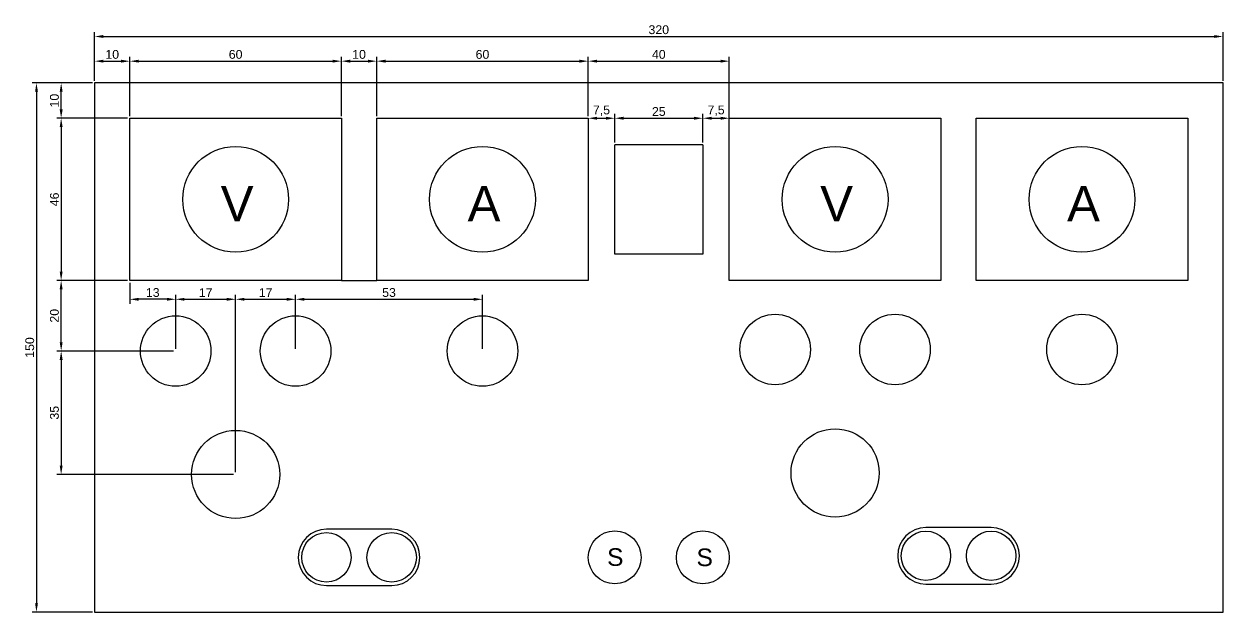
# Model space of a CAD drawing. Header units: millimetres. Extents: x 475 to 4099, y 1633 to 3451.
# Drawn here: x 1905.9 to 2245.9, y 1653.8 to 1820.5 of the extents above; entities that cross this region are included whole.
import ezdxf

# ---------------------------------------------------------------- set-up
doc = ezdxf.new("R2010")
doc.units = ezdxf.units.MM
doc.layers.add('Bemassung', color=80, linetype='Continuous')
doc.layers.add('Kanten', color=7, linetype='Continuous')
doc.styles.get("Standard").update_dxf_attribs({"font": 'arial.ttf'})
doc.dimstyles.new('ISO-25', dxfattribs={"dimtxt": 2.5, "dimasz": 2.5, "dimexe": 1.25, "dimexo": 0.625, "dimtad": 1, "dimtxsty": 'Standard', "dimcen": 2.5, "dimadec": 0, "dimazin": 0, "dimtfac": 1, "dimtmove": 0, "dimatfit": 3, "dimfxl": 1, "dimarcsym": 0})

# ---------------------------------------------------------------- blocks, each defined once
blk = doc.blocks.new('*D1')
at = {"layer": 'Bemassung', "color": 0, "lineweight": -2, "transparency": 16777216}
for p, q in [((1935.89, 1794.41), (1935.89, 1811.21)), ((1938.39, 1809.96), (1993.39, 1809.96)), ((1995.89, 1794.41), (1995.89, 1811.21))]:
    blk.add_line(p, q, dxfattribs=at)
at = {"layer": 'Bemassung', "color": 0, "transparency": 16777216}
for points in [[(1938.39, 1810.38), (1938.39, 1809.55), (1935.89, 1809.96)], [(1993.39, 1810.38), (1993.39, 1809.55), (1995.89, 1809.96)]]:
    blk.add_solid(points, dxfattribs=at)
at = {"layer": 'Defpoints', "color": 0, "transparency": 16777216}
for p in [(1995.89, 1809.96), (1935.89, 1793.78), (1995.89, 1793.78)]:
    blk.add_point(p, dxfattribs=at)
at = {"layer": 'Bemassung', "color": 0, "transparency": 16777216, "insert": (1965.89, 1811.87), "char_height": 2.5, "attachment_point": 5}
blk.add_mtext('60', dxfattribs=at)
blk = doc.blocks.new('*D2')
at = {"layer": 'Bemassung', "color": 0, "lineweight": -2, "transparency": 16777216}
for p, q in [((1935.27, 1793.78), (1915.16, 1793.78)), ((1916.41, 1791.28), (1916.41, 1750.28)), ((1935.27, 1747.78), (1915.16, 1747.78))]:
    blk.add_line(p, q, dxfattribs=at)
at = {"layer": 'Bemassung', "color": 0, "transparency": 16777216}
for points in [[(1916, 1791.28), (1916.83, 1791.28), (1916.41, 1793.78)], [(1916, 1750.28), (1916.83, 1750.28), (1916.41, 1747.78)]]:
    blk.add_solid(points, dxfattribs=at)
at = {"layer": 'Defpoints', "color": 0, "transparency": 16777216}
for p in [(1935.89, 1793.78), (1916.41, 1747.78), (1935.89, 1747.78)]:
    blk.add_point(p, dxfattribs=at)
at = {"layer": 'Bemassung', "color": 0, "transparency": 16777216, "insert": (1914.51, 1770.78), "char_height": 2.5, "attachment_point": 5, "rotation": 90}
blk.add_mtext('46', dxfattribs=at)
blk = doc.blocks.new('*D3')
at = {"layer": 'Bemassung', "color": 0, "lineweight": -2, "transparency": 16777216}
for p, q in [((1925.27, 1803.78), (1915.16, 1803.78)), ((1916.41, 1796.28), (1916.41, 1801.28)), ((1935.27, 1793.78), (1915.16, 1793.78))]:
    blk.add_line(p, q, dxfattribs=at)
at = {"layer": 'Bemassung', "color": 0, "transparency": 16777216}
for points in [[(1916, 1801.28), (1916.83, 1801.28), (1916.41, 1803.78)], [(1916, 1796.28), (1916.83, 1796.28), (1916.41, 1793.78)]]:
    blk.add_solid(points, dxfattribs=at)
at = {"layer": 'Defpoints', "color": 0, "transparency": 16777216}
for p in [(1916.41, 1803.78), (1925.89, 1803.78), (1935.89, 1793.78)]:
    blk.add_point(p, dxfattribs=at)
at = {"layer": 'Bemassung', "color": 0, "transparency": 16777216, "insert": (1914.51, 1798.78), "char_height": 2.5, "attachment_point": 5, "rotation": 90}
blk.add_mtext('10', dxfattribs=at)
blk = doc.blocks.new('*D4')
at = {"layer": 'Bemassung', "color": 0, "lineweight": -2, "transparency": 16777216}
for p, q in [((1935.27, 1747.78), (1915.16, 1747.78)), ((1916.41, 1730.28), (1916.41, 1745.28)), ((1948.27, 1727.78), (1915.16, 1727.78))]:
    blk.add_line(p, q, dxfattribs=at)
at = {"layer": 'Bemassung', "color": 0, "transparency": 16777216}
for points in [[(1916, 1745.28), (1916.83, 1745.28), (1916.41, 1747.78)], [(1916, 1730.28), (1916.83, 1730.28), (1916.41, 1727.78)]]:
    blk.add_solid(points, dxfattribs=at)
at = {"layer": 'Defpoints', "color": 0, "transparency": 16777216}
for p in [(1916.41, 1747.78), (1935.89, 1747.78), (1948.89, 1727.78)]:
    blk.add_point(p, dxfattribs=at)
at = {"layer": 'Bemassung', "color": 0, "transparency": 16777216, "insert": (1914.51, 1737.78), "char_height": 2.5, "attachment_point": 5, "rotation": 90}
blk.add_mtext('20', dxfattribs=at)
blk = doc.blocks.new('*D5')
at = {"layer": 'Bemassung', "color": 0, "lineweight": -2, "transparency": 16777216}
for p, q in [((1947.64, 1727.78), (1915.16, 1727.78)), ((1916.41, 1725.28), (1916.41, 1695.28)), ((1965.27, 1692.78), (1915.16, 1692.78))]:
    blk.add_line(p, q, dxfattribs=at)
at = {"layer": 'Bemassung', "color": 0, "transparency": 16777216}
for points in [[(1916, 1725.28), (1916.83, 1725.28), (1916.41, 1727.78)], [(1916, 1695.28), (1916.83, 1695.28), (1916.41, 1692.78)]]:
    blk.add_solid(points, dxfattribs=at)
at = {"layer": 'Defpoints', "color": 0, "transparency": 16777216}
for p in [(1948.27, 1727.78), (1916.41, 1692.78), (1965.89, 1692.78)]:
    blk.add_point(p, dxfattribs=at)
at = {"layer": 'Bemassung', "color": 0, "transparency": 16777216, "insert": (1914.51, 1710.28), "char_height": 2.5, "attachment_point": 5, "rotation": 90}
blk.add_mtext('35', dxfattribs=at)
blk = doc.blocks.new('*D6')
at = {"layer": 'Bemassung', "color": 0, "lineweight": -2, "transparency": 16777216}
for p, q in [((1965.89, 1693.41), (1965.89, 1743.7)), ((1968.39, 1742.45), (1980.39, 1742.45)), ((1982.89, 1728.41), (1982.89, 1743.7))]:
    blk.add_line(p, q, dxfattribs=at)
at = {"layer": 'Bemassung', "color": 0, "transparency": 16777216}
for points in [[(1968.39, 1742.86), (1968.39, 1742.03), (1965.89, 1742.45)], [(1980.39, 1742.86), (1980.39, 1742.03), (1982.89, 1742.45)]]:
    blk.add_solid(points, dxfattribs=at)
at = {"layer": 'Defpoints', "color": 0, "transparency": 16777216}
for p in [(1982.89, 1742.45), (1982.89, 1727.78), (1965.89, 1692.78)]:
    blk.add_point(p, dxfattribs=at)
at = {"layer": 'Bemassung', "color": 0, "transparency": 16777216, "insert": (1974.39, 1744.33), "char_height": 2.5, "attachment_point": 5}
blk.add_mtext('17', dxfattribs=at)
blk = doc.blocks.new('*D7')
at = {"layer": 'Bemassung', "color": 0, "lineweight": -2, "transparency": 16777216}
for p, q in [((1948.89, 1728.41), (1948.89, 1743.7)), ((1951.39, 1742.45), (1963.39, 1742.45)), ((1965.89, 1693.41), (1965.89, 1743.7))]:
    blk.add_line(p, q, dxfattribs=at)
at = {"layer": 'Bemassung', "color": 0, "transparency": 16777216}
for points in [[(1951.39, 1742.86), (1951.39, 1742.03), (1948.89, 1742.45)], [(1963.39, 1742.86), (1963.39, 1742.03), (1965.89, 1742.45)]]:
    blk.add_solid(points, dxfattribs=at)
at = {"layer": 'Defpoints', "color": 0, "transparency": 16777216}
for p in [(1965.89, 1742.45), (1948.89, 1727.78), (1965.89, 1692.78)]:
    blk.add_point(p, dxfattribs=at)
at = {"layer": 'Bemassung', "color": 0, "transparency": 16777216, "insert": (1957.39, 1744.33), "char_height": 2.5, "attachment_point": 5}
blk.add_mtext('17', dxfattribs=at)
blk = doc.blocks.new('*D8')
at = {"layer": 'Bemassung', "color": 0, "lineweight": -2, "transparency": 16777216}
for p, q in [((1995.89, 1794.41), (1995.89, 1811.21)), ((1998.39, 1809.96), (2003.39, 1809.96)), ((2005.89, 1794.41), (2005.89, 1811.21))]:
    blk.add_line(p, q, dxfattribs=at)
at = {"layer": 'Bemassung', "color": 0, "transparency": 16777216}
for points in [[(1998.39, 1810.38), (1998.39, 1809.55), (1995.89, 1809.96)], [(2003.39, 1810.38), (2003.39, 1809.55), (2005.89, 1809.96)]]:
    blk.add_solid(points, dxfattribs=at)
at = {"layer": 'Defpoints', "color": 0, "transparency": 16777216}
for p in [(2005.89, 1809.96), (1995.89, 1793.78), (2005.89, 1793.78)]:
    blk.add_point(p, dxfattribs=at)
at = {"layer": 'Bemassung', "color": 0, "transparency": 16777216, "insert": (2000.89, 1811.87), "char_height": 2.5, "attachment_point": 5}
blk.add_mtext('10', dxfattribs=at)
blk = doc.blocks.new('*D9')
at = {"layer": 'Bemassung', "color": 0, "lineweight": -2, "transparency": 16777216}
for p, q in [((2005.89, 1794.41), (2005.89, 1811.21)), ((2008.39, 1809.96), (2063.39, 1809.96)), ((2065.89, 1794.41), (2065.89, 1811.21))]:
    blk.add_line(p, q, dxfattribs=at)
at = {"layer": 'Bemassung', "color": 0, "transparency": 16777216}
for points in [[(2008.39, 1810.38), (2008.39, 1809.55), (2005.89, 1809.96)], [(2063.39, 1810.38), (2063.39, 1809.55), (2065.89, 1809.96)]]:
    blk.add_solid(points, dxfattribs=at)
at = {"layer": 'Defpoints', "color": 0, "transparency": 16777216}
for p in [(2065.89, 1809.96), (2005.89, 1793.78), (2065.89, 1793.78)]:
    blk.add_point(p, dxfattribs=at)
at = {"layer": 'Bemassung', "color": 0, "transparency": 16777216, "insert": (2035.89, 1811.87), "char_height": 2.5, "attachment_point": 5}
blk.add_mtext('60', dxfattribs=at)
blk = doc.blocks.new('*D10')
at = {"layer": 'Bemassung', "color": 0, "lineweight": -2, "transparency": 16777216}
for p, q in [((2065.89, 1794.41), (2065.89, 1811.21)), ((2068.39, 1809.96), (2103.39, 1809.96)), ((2105.89, 1794.41), (2105.89, 1811.21))]:
    blk.add_line(p, q, dxfattribs=at)
at = {"layer": 'Bemassung', "color": 0, "transparency": 16777216}
for points in [[(2068.39, 1810.38), (2068.39, 1809.55), (2065.89, 1809.96)], [(2103.39, 1810.38), (2103.39, 1809.55), (2105.89, 1809.96)]]:
    blk.add_solid(points, dxfattribs=at)
at = {"layer": 'Defpoints', "color": 0, "transparency": 16777216}
for p in [(2105.89, 1809.96), (2065.89, 1793.78), (2105.89, 1793.78)]:
    blk.add_point(p, dxfattribs=at)
at = {"layer": 'Bemassung', "color": 0, "transparency": 16777216, "insert": (2085.89, 1811.87), "char_height": 2.5, "attachment_point": 5}
blk.add_mtext('40', dxfattribs=at)
blk = doc.blocks.new('*D11')
at = {"layer": 'Bemassung', "color": 0, "lineweight": -2, "transparency": 16777216}
for p, q in [((1935.89, 1747.16), (1935.89, 1741.2)), ((1946.39, 1742.45), (1938.39, 1742.45)), ((1948.89, 1728.41), (1948.89, 1743.7))]:
    blk.add_line(p, q, dxfattribs=at)
at = {"layer": 'Bemassung', "color": 0, "transparency": 16777216}
for points in [[(1938.39, 1742.86), (1938.39, 1742.03), (1935.89, 1742.45)], [(1946.39, 1742.86), (1946.39, 1742.03), (1948.89, 1742.45)]]:
    blk.add_solid(points, dxfattribs=at)
at = {"layer": 'Defpoints', "color": 0, "transparency": 16777216}
for p in [(1935.89, 1747.78), (1935.89, 1742.45), (1948.89, 1727.78)]:
    blk.add_point(p, dxfattribs=at)
at = {"layer": 'Bemassung', "color": 0, "transparency": 16777216, "insert": (1942.39, 1744.35), "char_height": 2.5, "attachment_point": 5}
blk.add_mtext('13', dxfattribs=at)
blk = doc.blocks.new('*D12')
at = {"layer": 'Bemassung', "color": 0, "lineweight": -2, "transparency": 16777216}
for p, q in [((1982.89, 1728.41), (1982.89, 1743.7)), ((1985.39, 1742.45), (2033.39, 1742.45)), ((2035.89, 1728.41), (2035.89, 1743.7))]:
    blk.add_line(p, q, dxfattribs=at)
at = {"layer": 'Bemassung', "color": 0, "transparency": 16777216}
for points in [[(1985.39, 1742.86), (1985.39, 1742.03), (1982.89, 1742.45)], [(2033.39, 1742.86), (2033.39, 1742.03), (2035.89, 1742.45)]]:
    blk.add_solid(points, dxfattribs=at)
at = {"layer": 'Defpoints', "color": 0, "transparency": 16777216}
for p in [(2035.89, 1742.45), (1982.89, 1727.78), (2035.89, 1727.78)]:
    blk.add_point(p, dxfattribs=at)
at = {"layer": 'Bemassung', "color": 0, "transparency": 16777216, "insert": (2009.39, 1744.35), "char_height": 2.5, "attachment_point": 5}
blk.add_mtext('53', dxfattribs=at)
blk = doc.blocks.new('*D13')
at = {"layer": 'Bemassung', "color": 0, "lineweight": -2, "transparency": 16777216}
for p, q in [((2065.89, 1794.41), (2065.89, 1795.03)), ((2068.39, 1793.78), (2070.89, 1793.78)), ((2073.39, 1786.91), (2073.39, 1795.03))]:
    blk.add_line(p, q, dxfattribs=at)
at = {"layer": 'Bemassung', "color": 0, "transparency": 16777216}
for points in [[(2068.39, 1794.2), (2068.39, 1793.36), (2065.89, 1793.78)], [(2070.89, 1794.2), (2070.89, 1793.36), (2073.39, 1793.78)]]:
    blk.add_solid(points, dxfattribs=at)
at = {"layer": 'Defpoints', "color": 0, "transparency": 16777216}
for p in [(2065.89, 1793.78), (2073.39, 1793.78), (2073.39, 1786.28)]:
    blk.add_point(p, dxfattribs=at)
at = {"layer": 'Bemassung', "color": 0, "transparency": 16777216, "insert": (2069.64, 1795.9), "char_height": 2.5, "attachment_point": 5}
blk.add_mtext('7,5', dxfattribs=at)
blk = doc.blocks.new('*D14')
at = {"layer": 'Bemassung', "color": 0, "lineweight": -2, "transparency": 16777216}
for p, q in [((2073.39, 1786.91), (2073.39, 1795.03)), ((2075.89, 1793.78), (2095.89, 1793.78)), ((2098.39, 1786.91), (2098.39, 1795.03))]:
    blk.add_line(p, q, dxfattribs=at)
at = {"layer": 'Bemassung', "color": 0, "transparency": 16777216}
for points in [[(2075.89, 1794.2), (2075.89, 1793.36), (2073.39, 1793.78)], [(2095.89, 1794.2), (2095.89, 1793.36), (2098.39, 1793.78)]]:
    blk.add_solid(points, dxfattribs=at)
at = {"layer": 'Defpoints', "color": 0, "transparency": 16777216}
for p in [(2098.39, 1793.78), (2073.39, 1786.28), (2098.39, 1786.28)]:
    blk.add_point(p, dxfattribs=at)
at = {"layer": 'Bemassung', "color": 0, "transparency": 16777216, "insert": (2085.89, 1795.68), "char_height": 2.5, "attachment_point": 5}
blk.add_mtext('25', dxfattribs=at)
blk = doc.blocks.new('*D15')
at = {"layer": 'Bemassung', "color": 0, "lineweight": -2, "transparency": 16777216}
for p, q in [((2098.39, 1786.91), (2098.39, 1795.03)), ((2100.89, 1793.78), (2103.39, 1793.78)), ((2105.89, 1786.91), (2105.89, 1795.03))]:
    blk.add_line(p, q, dxfattribs=at)
at = {"layer": 'Bemassung', "color": 0, "transparency": 16777216}
for points in [[(2100.89, 1794.2), (2100.89, 1793.36), (2098.39, 1793.78)], [(2103.39, 1794.2), (2103.39, 1793.36), (2105.89, 1793.78)]]:
    blk.add_solid(points, dxfattribs=at)
at = {"layer": 'Defpoints', "color": 0, "transparency": 16777216}
for p in [(2105.89, 1793.78), (2098.39, 1786.28), (2105.89, 1786.28)]:
    blk.add_point(p, dxfattribs=at)
at = {"layer": 'Bemassung', "color": 0, "transparency": 16777216, "insert": (2102.14, 1795.9), "char_height": 2.5, "attachment_point": 5}
blk.add_mtext('7,5', dxfattribs=at)
blk = doc.blocks.new('*D16')
at = {"layer": 'Bemassung', "color": 0, "lineweight": -2, "transparency": 16777216}
for p, q in [((1925.27, 1803.78), (1908.16, 1803.78)), ((1909.41, 1801.28), (1909.41, 1656.28)), ((1925.27, 1653.78), (1908.16, 1653.78))]:
    blk.add_line(p, q, dxfattribs=at)
at = {"layer": 'Bemassung', "color": 0, "transparency": 16777216}
for points in [[(1909, 1801.28), (1909.83, 1801.28), (1909.41, 1803.78)], [(1909, 1656.28), (1909.83, 1656.28), (1909.41, 1653.78)]]:
    blk.add_solid(points, dxfattribs=at)
at = {"layer": 'Defpoints', "color": 0, "transparency": 16777216}
for p in [(1925.89, 1803.78), (1909.41, 1653.78), (1925.89, 1653.78)]:
    blk.add_point(p, dxfattribs=at)
at = {"layer": 'Bemassung', "color": 0, "transparency": 16777216, "insert": (1907.51, 1728.78), "char_height": 2.5, "attachment_point": 5, "rotation": 90}
blk.add_mtext('150', dxfattribs=at)
blk = doc.blocks.new('*D17')
at = {"layer": 'Bemassung', "color": 0, "lineweight": -2, "transparency": 16777216}
for p, q in [((1925.89, 1804.41), (1925.89, 1811.21)), ((1928.39, 1809.96), (1933.39, 1809.96)), ((1935.89, 1804.41), (1935.89, 1811.21))]:
    blk.add_line(p, q, dxfattribs=at)
at = {"layer": 'Bemassung', "color": 0, "transparency": 16777216}
for points in [[(1928.39, 1810.38), (1928.39, 1809.55), (1925.89, 1809.96)], [(1933.39, 1810.38), (1933.39, 1809.55), (1935.89, 1809.96)]]:
    blk.add_solid(points, dxfattribs=at)
at = {"layer": 'Defpoints', "color": 0, "transparency": 16777216}
for p in [(1935.89, 1809.96), (1925.89, 1803.78), (1935.89, 1803.78)]:
    blk.add_point(p, dxfattribs=at)
at = {"layer": 'Bemassung', "color": 0, "transparency": 16777216, "insert": (1930.89, 1811.87), "char_height": 2.5, "attachment_point": 5}
blk.add_mtext('10', dxfattribs=at)
blk = doc.blocks.new('*D18')
at = {"layer": 'Bemassung', "color": 0, "lineweight": -2, "transparency": 16777216}
for p, q in [((1925.89, 1804.41), (1925.89, 1818.21)), ((1928.39, 1816.96), (2243.39, 1816.96)), ((2245.89, 1804.41), (2245.89, 1818.21))]:
    blk.add_line(p, q, dxfattribs=at)
at = {"layer": 'Bemassung', "color": 0, "transparency": 16777216}
for points in [[(1928.39, 1817.38), (1928.39, 1816.55), (1925.89, 1816.96)], [(2243.39, 1817.38), (2243.39, 1816.55), (2245.89, 1816.96)]]:
    blk.add_solid(points, dxfattribs=at)
at = {"layer": 'Defpoints', "color": 0, "transparency": 16777216}
for p in [(2245.89, 1816.96), (1925.89, 1803.78), (2245.89, 1803.78)]:
    blk.add_point(p, dxfattribs=at)
at = {"layer": 'Bemassung', "color": 0, "transparency": 16777216, "insert": (2085.89, 1818.87), "char_height": 2.5, "attachment_point": 5}
blk.add_mtext('320', dxfattribs=at)

msp = doc.modelspace()

# ---------------------------------------------------------------- linework, layer by layer
for p, q in [((2245.892, 1803.781), (1925.892, 1803.781)), ((1925.892, 1803.781), (1925.892, 1653.781)), ((2245.892, 1653.781), (2245.892, 1803.781)), ((1935.892, 1793.781), (1995.892, 1793.781)), ((1935.892, 1747.781), (1935.892, 1793.781)), ((1995.892, 1793.781), (1995.892, 1747.781)), ((2005.892, 1793.781), (2065.892, 1793.781)), ((2005.892, 1747.781), (2005.892, 1793.781)), ((2065.892, 1793.781), (2065.892, 1747.781)), ((2105.892, 1793.781), (2165.892, 1793.781)), ((2105.892, 1747.781), (2105.892, 1793.781)), ((2165.892, 1793.781), (2165.892, 1747.781)), ((2175.892, 1793.781), (2235.892, 1793.781)), ((2175.892, 1747.781), (2175.892, 1793.781)), ((2235.892, 1793.781), (2235.892, 1747.781)), ((1995.892, 1747.781), (1935.892, 1747.781)), ((2065.892, 1747.781), (2005.892, 1747.781)), ((2165.892, 1747.781), (2105.892, 1747.781)), ((2235.892, 1747.781), (2175.892, 1747.781)), ((1925.892, 1653.781), (2245.892, 1653.781))]:
    msp.add_line(p, q)
for centre, radius in [((1965.892, 1770.781), 15), ((2035.892, 1770.781), 15), ((2135.892, 1770.781), 15), ((2205.892, 1770.781), 15), ((1948.892, 1727.781), 10), ((1982.892, 1727.781), 10), ((2035.892, 1727.781), 10), ((2118.892, 1728.217), 10), ((2152.892, 1728.217), 10), ((2205.892, 1728.217), 10), ((1965.892, 1692.781), 12.5), ((2135.892, 1693.217), 12.5)]:
    msp.add_circle(centre, radius)
at = {"layer": 'Kanten'}
for p, q in [((2098.392, 1786.281), (2073.392, 1786.281)), ((2073.392, 1755.281), (2073.392, 1786.281)), ((2098.392, 1786.281), (2098.392, 1755.281)), ((2098.392, 1755.281), (2073.392, 1755.281)), ((1995.892, 1747.781), (2005.892, 1747.781)), ((2010.142, 1677.281), (1991.642, 1677.281)), ((2180.142, 1677.717), (2161.642, 1677.717)), ((2153.642, 1669.717), (2153.642, 1669.717)), ((2188.142, 1669.717), (2188.142, 1669.717)), ((1983.642, 1669.281), (1983.642, 1669.281)), ((2018.142, 1669.281), (2018.142, 1669.281)), ((1991.642, 1661.281), (2010.142, 1661.281)), ((2161.642, 1661.717), (2180.142, 1661.717))]:
    msp.add_line(p, q, dxfattribs=at)
for centre, radius in [((2073.392, 1669.281), 7.5), ((2098.392, 1669.281), 7.5), ((2161.642, 1669.717), 7), ((2180.142, 1669.717), 7), ((1991.642, 1669.281), 7), ((2010.142, 1669.281), 7)]:
    msp.add_circle(centre, radius, dxfattribs=at)
for centre, start, end in [((1991.642, 1669.281), 90, 180), ((2010.142, 1669.281), 0, 90), ((2161.642, 1669.717), 90, 180), ((2180.142, 1669.717), 0, 90), ((2161.642, 1669.717), 180, 270), ((2180.142, 1669.717), 270, 0), ((1991.642, 1669.281), 180, 270), ((2010.142, 1669.281), 270, 0)]:
    msp.add_arc(centre, 8, start, end, dxfattribs=at)

# ---------------------------------------------------------------- texts
at = {"char_height": 10, "attachment_point": 1}
for s, insert in [('V', (1961.662, 1774.547)), ('A', (2031.662, 1774.547)), ('V', (2131.662, 1774.547)), ('A', (2201.662, 1774.547))]:
    msp.add_mtext_dynamic_manual_height_columns(s, width=13.16423, gutter_width=12.5, heights=[9.423], dxfattribs=dict(at, insert=insert))
at = {"layer": 'Kanten', "char_height": 5, "attachment_point": 1}
for insert in [(2071.222, 1671.86), (2071.222, 1671.86), (2096.583, 1671.786)]:
    msp.add_mtext_dynamic_manual_height_columns('S', width=5, gutter_width=12.5, heights=[0], dxfattribs=dict(at, insert=insert))

# ---------------------------------------------------------------- dimensions: what is measured, and where the dimension line sits
at = {"layer": 'Bemassung'}
for base, p1, p2, picture, middle in [((2245.892, 1816.964), (1925.892, 1803.781), (2245.892, 1803.781), '*D18', (2085.892, 1818.866)), ((1935.892, 1809.964), (1925.892, 1803.781), (1935.892, 1803.781), '*D17', (1930.892, 1811.865)), ((2005.892, 1809.964), (1995.892, 1793.781), (2005.892, 1793.781), '*D8', (2000.892, 1811.865)), ((2065.892, 1809.964), (2005.892, 1793.781), (2065.892, 1793.781), '*D9', (2035.892, 1811.865)), ((2105.892, 1809.964), (2065.892, 1793.781), (2105.892, 1793.781), '*D10', (2085.892, 1811.865)), ((2073.392, 1793.781), (2065.892, 1793.781), (2073.392, 1786.281), '*D13', (2069.642, 1795.903)), ((2098.392, 1793.781), (2073.392, 1786.281), (2098.392, 1786.281), '*D14', (2085.892, 1795.682)), ((2105.892, 1793.781), (2098.392, 1786.281), (2105.892, 1786.281), '*D15', (2102.142, 1795.903)), ((1935.892, 1742.448), (1948.892, 1727.781), (1935.892, 1747.781), '*D11', (1942.392, 1744.35)), ((2035.892, 1742.448), (1982.892, 1727.781), (2035.892, 1727.781), '*D12', (2009.392, 1744.35))]:
    dim = msp.add_linear_dim(base=base, p1=p1, p2=p2, dimstyle='ISO-25', dxfattribs=at)
    dim.commit()
    dim.dimension.update_dxf_attribs({"geometry": picture, "text_midpoint": middle})
at = {"layer": 'Bemassung', "color": 1}
for base, p1, p2, picture, middle in [((1995.892, 1809.964), (1935.892, 1793.781), (1995.892, 1793.781), '*D1', (1965.892, 1811.865)), ((1965.892, 1742.448), (1948.892, 1727.781), (1965.892, 1692.781), '*D7', (1957.392, 1744.328)), ((1982.892, 1742.448), (1965.892, 1692.781), (1982.892, 1727.781), '*D6', (1974.392, 1744.328))]:
    dim = msp.add_linear_dim(base=base, p1=p1, p2=p2, dimstyle='ISO-25', dxfattribs=at)
    dim.commit()
    dim.dimension.update_dxf_attribs({"geometry": picture, "text_midpoint": middle})
at = {"layer": 'Bemassung'}
dim = msp.add_linear_dim(base=(1909.412, 1653.781), p1=(1925.892, 1803.781), p2=(1925.892, 1653.781), angle=90, dimstyle='ISO-25', dxfattribs=at)
dim.commit()
dim.dimension.update_dxf_attribs({"geometry": '*D16', "text_midpoint": (1907.511, 1728.781)})
at = {"layer": 'Bemassung', "color": 1}
for base, p1, p2, picture, middle in [((1916.412, 1803.781), (1935.892, 1793.781), (1925.892, 1803.781), '*D3', (1914.511, 1798.781)), ((1916.412, 1747.781), (1935.892, 1793.781), (1935.892, 1747.781), '*D2', (1914.511, 1770.781)), ((1916.412, 1747.781), (1948.892, 1727.781), (1935.892, 1747.781), '*D4', (1914.511, 1737.781)), ((1916.412, 1692.781), (1948.267, 1727.781), (1965.892, 1692.781), '*D5', (1914.51, 1710.281))]:
    dim = msp.add_linear_dim(base=base, p1=p1, p2=p2, angle=90, dimstyle='ISO-25', dxfattribs=at)
    dim.commit()
    dim.dimension.update_dxf_attribs({"geometry": picture, "text_midpoint": middle})

doc.saveas('drawing.dxf')
